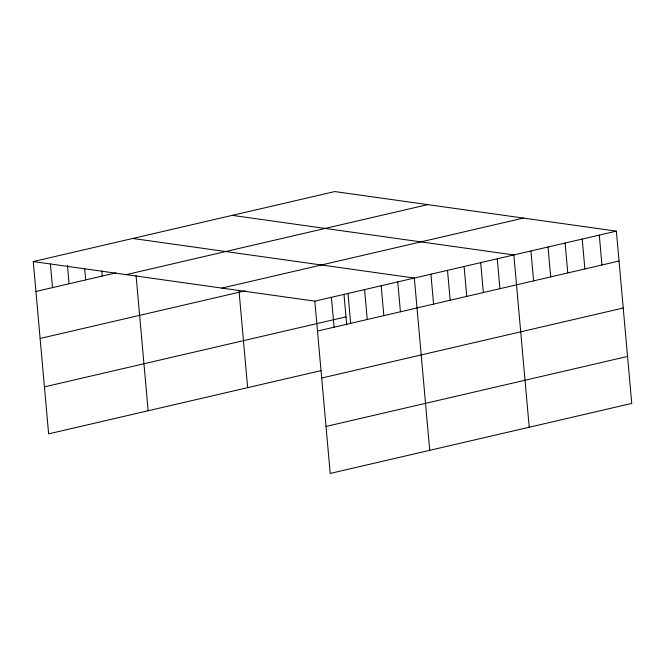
<?xml version="1.0" encoding="UTF-8"?>
<svg xmlns="http://www.w3.org/2000/svg" width="665" height="665" viewBox="0 0 665 665"><rect width="100%" height="100%" fill="white"/><g stroke="black" fill="none" stroke-linecap="round" stroke-linejoin="round"><path stroke-width="1" d="M33.25 261.569L334.794 191.562L616.372 231.137L631.75 403.431L330.206 473.438L314.828 301.154L33.25 261.569L48.628 433.863L321.029 370.621M35.918 291.469L115.918 272.891M126.167 274.637L427.72 204.621M221.902 288.086L523.455 218.078M40.108 338.46L245.161 290.846M314.828 301.154L616.372 231.137M44.43 386.872L345.983 316.856M317.496 331.045L619.04 261.037M321.685 378.036L623.238 308.02M326.008 426.448L627.552 356.44M232.268 215.369L513.846 254.944L529.224 427.229M132.759 238.469L414.337 278.045L429.715 450.338M599.29 235.102L601.958 265.002M582.199 239.076L584.868 268.968M565.109 243.041L567.777 272.933M548.027 247.006L550.695 276.906M530.936 250.979L533.604 280.871M497.262 258.793L499.93 288.685M480.679 262.642L483.347 292.542M464.095 266.49L466.764 296.391M447.503 270.347L450.172 300.239M430.92 274.196L433.588 304.088M397.753 281.894L400.421 311.794M381.17 285.75L383.838 315.642M364.578 289.599L367.246 319.491M347.995 293.448L350.663 323.348M344.005 294.67L346.714 325.035M331.411 297.297L334.079 327.197M238.951 290.206L247.646 387.653M136.067 275.518L148.137 410.754M101.795 270.913L102.26 276.066M84.663 268.577L85.677 279.915M67.431 265.21L69.085 283.764M50.39 263.905L52.502 287.621"/></g></svg>
